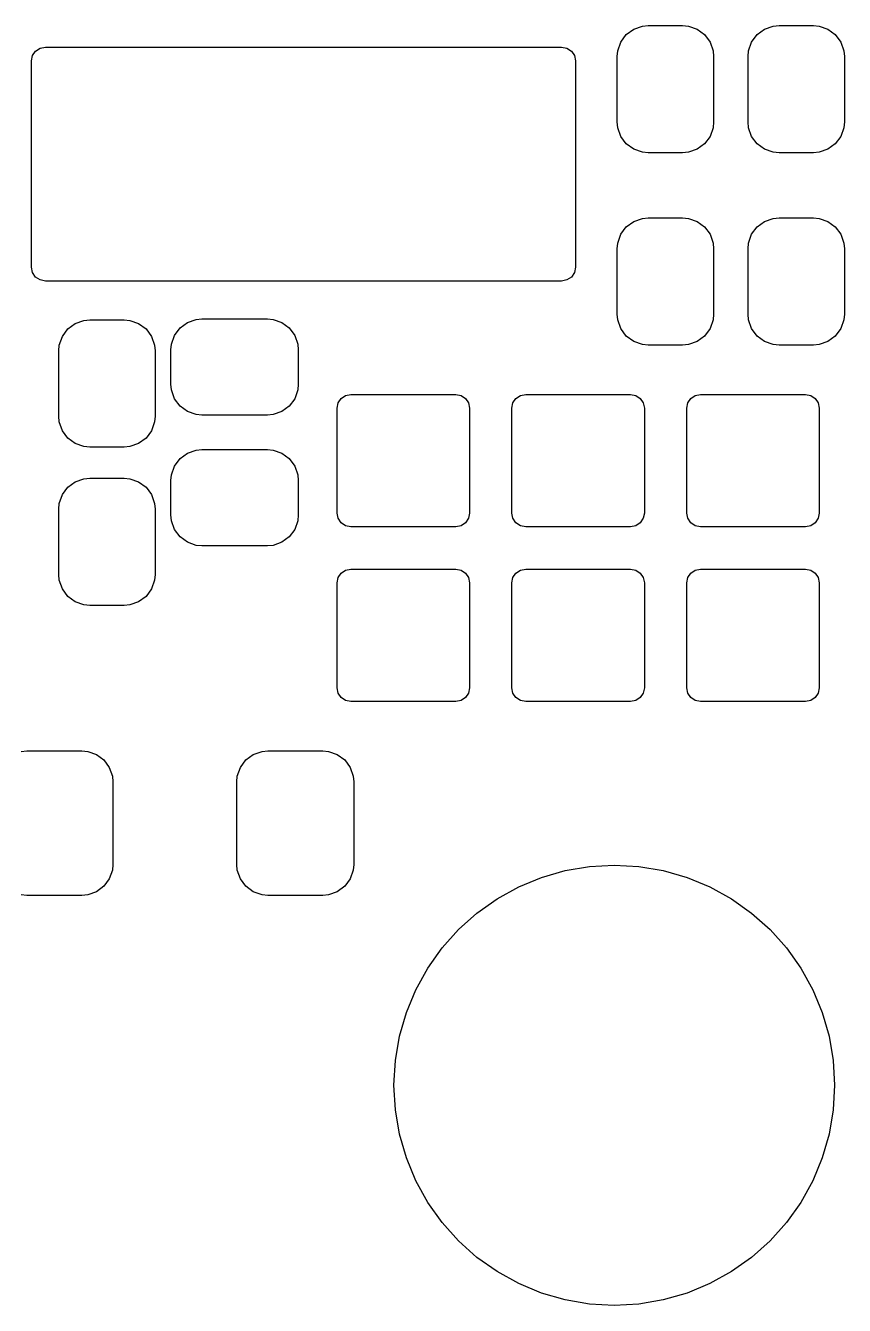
# Model space of a CAD drawing. Extents: x 0.17 to 2.02, y 0.27 to 1.74.
# Drawn here: x 1.555 to 2.023, y 0.274 to 1.006 of the extents above; entities that cross this region are included whole.
import ezdxf

# ---------------------------------------------------------------- set-up
doc = ezdxf.new("R2010")
doc.units = 0
doc.header["$MEASUREMENT"] = 0
doc.layers.add('BLACK', color=7, linetype='CONTINUOUS')

msp = doc.modelspace()

# ---------------------------------------------------------------- linework, layer by layer
at = {"layer": 'BLACK', "linetype": 'CONTINUOUS'}
for p, q in [((1.89823, 1.00123), (1.90248, 1.00436)), ((1.90248, 1.00436), (1.90746, 1.00611)), ((1.90746, 1.00611), (1.91076, 1.00642)), ((1.91076, 1.00642), (1.93044, 1.00642)), ((1.93044, 1.00642), (1.93373, 1.00611)), ((1.93373, 1.00611), (1.93872, 1.00436)), ((1.93872, 1.00436), (1.94297, 1.00123)), ((1.97303, 1.00123), (1.97728, 1.00436)), ((1.97728, 1.00436), (1.98227, 1.00611)), ((1.98227, 1.00611), (1.98556, 1.00642)), ((1.98556, 1.00642), (2.00524, 1.00642)), ((2.00524, 1.00642), (2.00854, 1.00611)), ((2.00854, 1.00611), (2.01352, 1.00436)), ((2.01352, 1.00436), (2.01777, 1.00123)), ((1.89335, 0.991994), (1.89509, 0.996979)), ((1.89509, 0.996979), (1.89823, 1.00123)), ((1.94297, 1.00123), (1.9461, 0.996979)), ((1.9461, 0.996979), (1.94785, 0.991994)), ((1.96815, 0.991994), (1.9699, 0.996979)), ((1.9699, 0.996979), (1.97303, 1.00123)), ((2.01777, 1.00123), (2.02091, 0.996979)), ((2.02091, 0.996979), (2.02265, 0.991994)), ((1.55807, 0.98622), (1.55867, 0.989234)), ((1.55867, 0.989234), (1.56038, 0.991788)), ((1.56038, 0.991788), (1.56293, 0.993495)), ((1.56293, 0.993495), (1.56594, 0.994094)), ((1.56594, 0.994094), (1.86122, 0.994094)), ((1.86122, 0.994094), (1.86423, 0.993495)), ((1.86423, 0.993495), (1.86679, 0.991788)), ((1.86679, 0.991788), (1.8685, 0.989234)), ((1.8685, 0.989234), (1.86909, 0.98622)), ((1.89304, 0.988701), (1.89335, 0.991994)), ((1.94785, 0.991994), (1.94816, 0.988701)), ((1.96784, 0.988701), (1.96815, 0.991994)), ((2.02265, 0.991994), (2.02296, 0.988701)), ((1.55807, 0.86811), (1.55807, 0.98622)), ((1.86909, 0.98622), (1.86909, 0.86811)), ((1.89304, 0.951299), (1.89304, 0.988701)), ((1.94816, 0.988701), (1.94816, 0.951299)), ((1.96784, 0.951299), (1.96784, 0.988701)), ((2.02296, 0.988701), (2.02296, 0.951299)), ((1.89335, 0.948006), (1.89304, 0.951299)), ((1.89509, 0.943021), (1.89335, 0.948006)), ((1.94785, 0.948006), (1.9461, 0.943021)), ((1.94816, 0.951299), (1.94785, 0.948006)), ((1.96815, 0.948006), (1.96784, 0.951299)), ((1.9699, 0.943021), (1.96815, 0.948006)), ((2.02265, 0.948006), (2.02091, 0.943021)), ((2.02296, 0.951299), (2.02265, 0.948006)), ((1.89823, 0.938772), (1.89509, 0.943021)), ((1.90248, 0.935636), (1.89823, 0.938772)), ((1.94297, 0.938772), (1.93872, 0.935636)), ((1.9461, 0.943021), (1.94297, 0.938772)), ((1.97303, 0.938772), (1.9699, 0.943021)), ((1.97728, 0.935636), (1.97303, 0.938772)), ((2.01777, 0.938772), (2.01352, 0.935636)), ((2.02091, 0.943021), (2.01777, 0.938772)), ((1.90746, 0.933892), (1.90248, 0.935636)), ((1.91076, 0.933583), (1.90746, 0.933892)), ((1.93044, 0.933583), (1.91076, 0.933583)), ((1.93373, 0.933892), (1.93044, 0.933583)), ((1.93872, 0.935636), (1.93373, 0.933892)), ((1.98227, 0.933892), (1.97728, 0.935636)), ((1.98556, 0.933583), (1.98227, 0.933892)), ((2.00524, 0.933583), (1.98556, 0.933583)), ((2.00854, 0.933892), (2.00524, 0.933583)), ((2.01352, 0.935636), (2.00854, 0.933892)), ((1.89823, 0.891228), (1.90248, 0.894364)), ((1.90248, 0.894364), (1.90746, 0.896108)), ((1.90746, 0.896108), (1.91076, 0.896417)), ((1.91076, 0.896417), (1.93044, 0.896417)), ((1.93044, 0.896417), (1.93373, 0.896108)), ((1.93373, 0.896108), (1.93872, 0.894364)), ((1.93872, 0.894364), (1.94297, 0.891228)), ((1.97303, 0.891228), (1.97728, 0.894364)), ((1.97728, 0.894364), (1.98227, 0.896108)), ((1.98227, 0.896108), (1.98556, 0.896417)), ((1.98556, 0.896417), (2.00524, 0.896417)), ((2.00524, 0.896417), (2.00854, 0.896108)), ((2.00854, 0.896108), (2.01352, 0.894364)), ((2.01352, 0.894364), (2.01777, 0.891228)), ((1.89335, 0.881994), (1.89509, 0.886979)), ((1.89509, 0.886979), (1.89823, 0.891228)), ((1.94297, 0.891228), (1.9461, 0.886979)), ((1.9461, 0.886979), (1.94785, 0.881994)), ((1.96815, 0.881994), (1.9699, 0.886979)), ((1.9699, 0.886979), (1.97303, 0.891228)), ((2.01777, 0.891228), (2.02091, 0.886979)), ((2.02091, 0.886979), (2.02265, 0.881994)), ((1.89304, 0.878701), (1.89335, 0.881994)), ((1.94785, 0.881994), (1.94816, 0.878701)), ((1.96784, 0.878701), (1.96815, 0.881994)), ((2.02265, 0.881994), (2.02296, 0.878701)), ((1.89304, 0.841299), (1.89304, 0.878701)), ((1.94816, 0.878701), (1.94816, 0.841299)), ((1.96784, 0.841299), (1.96784, 0.878701)), ((2.02296, 0.878701), (2.02296, 0.841299)), ((1.55867, 0.865097), (1.55807, 0.86811)), ((1.56038, 0.862542), (1.55867, 0.865097)), ((1.8685, 0.865097), (1.86679, 0.862542)), ((1.86909, 0.86811), (1.8685, 0.865097)), ((1.56293, 0.860836), (1.56038, 0.862542)), ((1.56594, 0.860236), (1.56293, 0.860836)), ((1.86122, 0.860236), (1.56594, 0.860236)), ((1.86423, 0.860836), (1.86122, 0.860236)), ((1.86679, 0.862542), (1.86423, 0.860836)), ((1.57881, 0.832803), (1.58306, 0.835939)), ((1.58306, 0.835939), (1.58804, 0.837683)), ((1.58804, 0.837683), (1.59134, 0.837992)), ((1.59134, 0.837992), (1.61102, 0.837992)), ((1.61102, 0.837992), (1.61432, 0.837683)), ((1.61432, 0.837683), (1.6193, 0.835939)), ((1.6193, 0.835939), (1.62355, 0.832803)), ((1.64298, 0.833394), (1.64723, 0.83653)), ((1.64723, 0.83653), (1.65222, 0.838274)), ((1.65222, 0.838274), (1.65551, 0.838583)), ((1.65551, 0.838583), (1.69291, 0.838583)), ((1.69291, 0.838583), (1.69621, 0.838274)), ((1.69621, 0.838274), (1.70119, 0.83653)), ((1.70119, 0.83653), (1.70544, 0.833394)), ((1.89335, 0.838006), (1.89304, 0.841299)), ((1.89509, 0.833021), (1.89335, 0.838006)), ((1.94785, 0.838006), (1.9461, 0.833021)), ((1.94816, 0.841299), (1.94785, 0.838006)), ((1.96815, 0.838006), (1.96784, 0.841299)), ((1.9699, 0.833021), (1.96815, 0.838006)), ((2.02265, 0.838006), (2.02091, 0.833021)), ((2.02296, 0.841299), (2.02265, 0.838006)), ((1.57393, 0.823569), (1.57568, 0.828554)), ((1.57568, 0.828554), (1.57881, 0.832803)), ((1.62355, 0.832803), (1.62669, 0.828554)), ((1.62669, 0.828554), (1.62843, 0.823569)), ((1.6381, 0.82416), (1.63985, 0.829145)), ((1.63985, 0.829145), (1.64298, 0.833394)), ((1.70544, 0.833394), (1.70858, 0.829145)), ((1.70858, 0.829145), (1.71032, 0.82416)), ((1.89823, 0.828772), (1.89509, 0.833021)), ((1.90248, 0.825636), (1.89823, 0.828772)), ((1.94297, 0.828772), (1.93872, 0.825636)), ((1.9461, 0.833021), (1.94297, 0.828772)), ((1.97303, 0.828772), (1.9699, 0.833021)), ((1.97728, 0.825636), (1.97303, 0.828772)), ((2.01777, 0.828772), (2.01352, 0.825636)), ((2.02091, 0.833021), (2.01777, 0.828772)), ((1.57362, 0.820276), (1.57393, 0.823569)), ((1.62843, 0.823569), (1.62874, 0.820276)), ((1.6378, 0.820866), (1.6381, 0.82416)), ((1.6378, 0.801181), (1.6378, 0.820866)), ((1.71032, 0.82416), (1.71063, 0.820866)), ((1.71063, 0.820866), (1.71063, 0.801181)), ((1.90746, 0.823892), (1.90248, 0.825636)), ((1.91076, 0.823583), (1.90746, 0.823892)), ((1.93044, 0.823583), (1.91076, 0.823583)), ((1.93373, 0.823892), (1.93044, 0.823583)), ((1.93872, 0.825636), (1.93373, 0.823892)), ((1.98227, 0.823892), (1.97728, 0.825636)), ((1.98556, 0.823583), (1.98227, 0.823892)), ((2.00524, 0.823583), (1.98556, 0.823583)), ((2.00854, 0.823892), (2.00524, 0.823583)), ((2.01352, 0.825636), (2.00854, 0.823892)), ((1.57362, 0.782874), (1.57362, 0.820276)), ((1.62874, 0.820276), (1.62874, 0.782874)), ((1.6381, 0.797887), (1.6378, 0.801181)), ((1.71063, 0.801181), (1.71032, 0.797887)), ((1.63985, 0.792903), (1.6381, 0.797887)), ((1.64298, 0.788654), (1.63985, 0.792903)), ((1.70858, 0.792903), (1.70544, 0.788654)), ((1.71032, 0.797887), (1.70858, 0.792903)), ((1.73339, 0.790494), (1.7351, 0.793048)), ((1.7351, 0.793048), (1.73766, 0.794755)), ((1.73766, 0.794755), (1.74067, 0.795354)), ((1.74067, 0.795354), (1.80067, 0.795354)), ((1.80067, 0.795354), (1.80368, 0.794755)), ((1.80368, 0.794755), (1.80624, 0.793048)), ((1.80624, 0.793048), (1.80794, 0.790494)), ((1.83339, 0.790494), (1.8351, 0.793048)), ((1.8351, 0.793048), (1.83766, 0.794755)), ((1.83766, 0.794755), (1.84067, 0.795354)), ((1.84067, 0.795354), (1.90067, 0.795354)), ((1.90067, 0.795354), (1.90368, 0.794755)), ((1.90368, 0.794755), (1.90624, 0.793048)), ((1.90624, 0.793048), (1.90794, 0.790494)), ((1.93339, 0.790494), (1.9351, 0.793048)), ((1.9351, 0.793048), (1.93766, 0.794755)), ((1.93766, 0.794755), (1.94067, 0.795354)), ((1.94067, 0.795354), (2.00067, 0.795354)), ((2.00067, 0.795354), (2.00368, 0.794755)), ((2.00368, 0.794755), (2.00624, 0.793048)), ((2.00624, 0.793048), (2.00794, 0.790494)), ((1.64723, 0.785518), (1.64298, 0.788654)), ((1.65222, 0.783773), (1.64723, 0.785518)), ((1.65551, 0.783465), (1.65222, 0.783773)), ((1.69621, 0.783773), (1.69291, 0.783465)), ((1.70119, 0.785518), (1.69621, 0.783773)), ((1.70544, 0.788654), (1.70119, 0.785518)), ((1.7328, 0.78748), (1.73339, 0.790494)), ((1.7328, 0.72748), (1.7328, 0.78748)), ((1.80794, 0.790494), (1.80854, 0.78748)), ((1.80854, 0.78748), (1.80854, 0.72748)), ((1.8328, 0.78748), (1.83339, 0.790494)), ((1.8328, 0.72748), (1.8328, 0.78748)), ((1.90794, 0.790494), (1.90854, 0.78748)), ((1.90854, 0.78748), (1.90854, 0.72748)), ((1.9328, 0.78748), (1.93339, 0.790494)), ((1.9328, 0.72748), (1.9328, 0.78748)), ((2.00794, 0.790494), (2.00854, 0.78748)), ((2.00854, 0.78748), (2.00854, 0.72748)), ((1.57393, 0.77958), (1.57362, 0.782874)), ((1.57568, 0.774596), (1.57393, 0.77958)), ((1.62843, 0.77958), (1.62669, 0.774596)), ((1.62874, 0.782874), (1.62843, 0.77958)), ((1.69291, 0.783465), (1.65551, 0.783465)), ((1.57881, 0.770347), (1.57568, 0.774596)), ((1.58306, 0.767211), (1.57881, 0.770347)), ((1.62355, 0.770347), (1.6193, 0.767211)), ((1.62669, 0.774596), (1.62355, 0.770347)), ((1.58804, 0.765466), (1.58306, 0.767211)), ((1.59134, 0.765157), (1.58804, 0.765466)), ((1.61102, 0.765157), (1.59134, 0.765157)), ((1.61432, 0.765466), (1.61102, 0.765157)), ((1.6193, 0.767211), (1.61432, 0.765466)), ((1.64298, 0.75859), (1.64723, 0.761726)), ((1.64723, 0.761726), (1.65222, 0.763471)), ((1.65222, 0.763471), (1.65551, 0.76378)), ((1.65551, 0.76378), (1.69291, 0.76378)), ((1.69291, 0.76378), (1.69621, 0.763471)), ((1.69621, 0.763471), (1.70119, 0.761726)), ((1.70119, 0.761726), (1.70544, 0.75859)), ((1.63985, 0.754341), (1.64298, 0.75859)), ((1.70544, 0.75859), (1.70858, 0.754341)), ((1.58306, 0.745388), (1.58804, 0.747132)), ((1.58804, 0.747132), (1.59134, 0.747441)), ((1.59134, 0.747441), (1.61102, 0.747441)), ((1.61102, 0.747441), (1.61432, 0.747132)), ((1.61432, 0.747132), (1.6193, 0.745388)), ((1.6378, 0.746063), (1.6381, 0.749357)), ((1.6381, 0.749357), (1.63985, 0.754341)), ((1.70858, 0.754341), (1.71032, 0.749357)), ((1.71032, 0.749357), (1.71063, 0.746063)), ((1.57568, 0.738003), (1.57881, 0.742252)), ((1.57881, 0.742252), (1.58306, 0.745388)), ((1.6193, 0.745388), (1.62355, 0.742252)), ((1.62355, 0.742252), (1.62669, 0.738003)), ((1.6378, 0.726378), (1.6378, 0.746063)), ((1.71063, 0.746063), (1.71063, 0.726378)), ((1.57362, 0.729724), (1.57393, 0.733018)), ((1.57393, 0.733018), (1.57568, 0.738003)), ((1.62669, 0.738003), (1.62843, 0.733018)), ((1.62843, 0.733018), (1.62874, 0.729724)), ((1.57362, 0.692323), (1.57362, 0.729724)), ((1.62874, 0.729724), (1.62874, 0.692323)), ((1.6381, 0.723084), (1.6378, 0.726378)), ((1.71063, 0.726378), (1.71032, 0.723084)), ((1.73339, 0.724467), (1.7328, 0.72748)), ((1.80854, 0.72748), (1.80794, 0.724467)), ((1.83339, 0.724467), (1.8328, 0.72748)), ((1.90854, 0.72748), (1.90794, 0.724467)), ((1.93339, 0.724467), (1.9328, 0.72748)), ((2.00854, 0.72748), (2.00794, 0.724467)), ((1.63985, 0.7181), (1.6381, 0.723084)), ((1.64298, 0.71385), (1.63985, 0.7181)), ((1.70858, 0.7181), (1.70544, 0.71385)), ((1.71032, 0.723084), (1.70858, 0.7181)), ((1.7351, 0.721913), (1.73339, 0.724467)), ((1.73766, 0.720206), (1.7351, 0.721913)), ((1.74067, 0.719606), (1.73766, 0.720206)), ((1.80067, 0.719606), (1.74067, 0.719606)), ((1.80368, 0.720206), (1.80067, 0.719606)), ((1.80624, 0.721913), (1.80368, 0.720206)), ((1.80794, 0.724467), (1.80624, 0.721913)), ((1.8351, 0.721913), (1.83339, 0.724467)), ((1.83766, 0.720206), (1.8351, 0.721913)), ((1.84067, 0.719606), (1.83766, 0.720206)), ((1.90067, 0.719606), (1.84067, 0.719606)), ((1.90368, 0.720206), (1.90067, 0.719606)), ((1.90624, 0.721913), (1.90368, 0.720206)), ((1.90794, 0.724467), (1.90624, 0.721913)), ((1.9351, 0.721913), (1.93339, 0.724467)), ((1.93766, 0.720206), (1.9351, 0.721913)), ((1.94067, 0.719606), (1.93766, 0.720206)), ((2.00067, 0.719606), (1.94067, 0.719606)), ((2.00368, 0.720206), (2.00067, 0.719606)), ((2.00624, 0.721913), (2.00368, 0.720206)), ((2.00794, 0.724467), (2.00624, 0.721913)), ((1.64723, 0.710714), (1.64298, 0.71385)), ((1.65222, 0.70897), (1.64723, 0.710714)), ((1.70119, 0.710714), (1.69621, 0.70897)), ((1.70544, 0.71385), (1.70119, 0.710714)), ((1.65551, 0.708661), (1.65222, 0.70897)), ((1.69291, 0.708661), (1.65551, 0.708661)), ((1.69621, 0.70897), (1.69291, 0.708661)), ((1.57393, 0.689029), (1.57362, 0.692323)), ((1.57568, 0.684044), (1.57393, 0.689029)), ((1.62843, 0.689029), (1.62669, 0.684044)), ((1.62874, 0.692323), (1.62843, 0.689029)), ((1.7328, 0.68748), (1.73339, 0.690494)), ((1.73339, 0.690494), (1.7351, 0.693048)), ((1.7351, 0.693048), (1.73766, 0.694755)), ((1.73766, 0.694755), (1.74067, 0.695354)), ((1.74067, 0.695354), (1.80067, 0.695354)), ((1.80067, 0.695354), (1.80368, 0.694755)), ((1.80368, 0.694755), (1.80624, 0.693048)), ((1.80624, 0.693048), (1.80794, 0.690494)), ((1.80794, 0.690494), (1.80854, 0.68748)), ((1.8328, 0.68748), (1.83339, 0.690494)), ((1.83339, 0.690494), (1.8351, 0.693048)), ((1.8351, 0.693048), (1.83766, 0.694755)), ((1.83766, 0.694755), (1.84067, 0.695354)), ((1.84067, 0.695354), (1.90067, 0.695354)), ((1.90067, 0.695354), (1.90368, 0.694755)), ((1.90368, 0.694755), (1.90624, 0.693048)), ((1.90624, 0.693048), (1.90794, 0.690494)), ((1.90794, 0.690494), (1.90854, 0.68748)), ((1.9328, 0.68748), (1.93339, 0.690494)), ((1.93339, 0.690494), (1.9351, 0.693048)), ((1.9351, 0.693048), (1.93766, 0.694755)), ((1.93766, 0.694755), (1.94067, 0.695354)), ((1.94067, 0.695354), (2.00067, 0.695354)), ((2.00067, 0.695354), (2.00368, 0.694755)), ((2.00368, 0.694755), (2.00624, 0.693048)), ((2.00624, 0.693048), (2.00794, 0.690494)), ((2.00794, 0.690494), (2.00854, 0.68748)), ((1.57881, 0.679795), (1.57568, 0.684044)), ((1.62669, 0.684044), (1.62355, 0.679795)), ((1.7328, 0.62748), (1.7328, 0.68748)), ((1.80854, 0.68748), (1.80854, 0.62748)), ((1.8328, 0.62748), (1.8328, 0.68748)), ((1.90854, 0.68748), (1.90854, 0.62748)), ((1.9328, 0.62748), (1.9328, 0.68748)), ((2.00854, 0.68748), (2.00854, 0.62748)), ((1.58306, 0.676659), (1.57881, 0.679795)), ((1.58804, 0.674915), (1.58306, 0.676659)), ((1.59134, 0.674606), (1.58804, 0.674915)), ((1.61102, 0.674606), (1.59134, 0.674606)), ((1.61432, 0.674915), (1.61102, 0.674606)), ((1.6193, 0.676659), (1.61432, 0.674915)), ((1.62355, 0.679795), (1.6193, 0.676659)), ((1.73339, 0.624467), (1.7328, 0.62748)), ((1.7351, 0.621913), (1.73339, 0.624467)), ((1.80794, 0.624467), (1.80624, 0.621913)), ((1.80854, 0.62748), (1.80794, 0.624467)), ((1.83339, 0.624467), (1.8328, 0.62748)), ((1.8351, 0.621913), (1.83339, 0.624467)), ((1.90794, 0.624467), (1.90624, 0.621913)), ((1.90854, 0.62748), (1.90794, 0.624467)), ((1.93339, 0.624467), (1.9328, 0.62748)), ((1.9351, 0.621913), (1.93339, 0.624467)), ((2.00794, 0.624467), (2.00624, 0.621913)), ((2.00854, 0.62748), (2.00794, 0.624467)), ((1.73766, 0.620206), (1.7351, 0.621913)), ((1.74067, 0.619606), (1.73766, 0.620206)), ((1.80067, 0.619606), (1.74067, 0.619606)), ((1.80368, 0.620206), (1.80067, 0.619606)), ((1.80624, 0.621913), (1.80368, 0.620206)), ((1.83766, 0.620206), (1.8351, 0.621913)), ((1.84067, 0.619606), (1.83766, 0.620206)), ((1.90067, 0.619606), (1.84067, 0.619606)), ((1.90368, 0.620206), (1.90067, 0.619606)), ((1.90624, 0.621913), (1.90368, 0.620206)), ((1.93766, 0.620206), (1.9351, 0.621913)), ((1.94067, 0.619606), (1.93766, 0.620206)), ((2.00067, 0.619606), (1.94067, 0.619606)), ((2.00368, 0.620206), (2.00067, 0.619606)), ((2.00624, 0.621913), (2.00368, 0.620206)), ((1.55206, 0.59103), (1.55535, 0.591339)), ((1.55535, 0.591339), (1.58685, 0.591339)), ((1.58685, 0.591339), (1.59014, 0.59103)), ((1.59014, 0.59103), (1.59513, 0.589286)), ((1.59513, 0.589286), (1.59938, 0.58615)), ((1.59938, 0.58615), (1.60251, 0.5819)), ((1.67749, 0.5819), (1.68062, 0.58615)), ((1.68062, 0.58615), (1.68487, 0.589286)), ((1.68487, 0.589286), (1.68986, 0.59103)), ((1.68986, 0.59103), (1.69315, 0.591339)), ((1.69315, 0.591339), (1.72465, 0.591339)), ((1.72465, 0.591339), (1.72794, 0.59103)), ((1.72794, 0.59103), (1.73292, 0.589286)), ((1.73292, 0.589286), (1.73717, 0.58615)), ((1.73717, 0.58615), (1.74031, 0.5819)), ((1.60251, 0.5819), (1.60426, 0.576916)), ((1.67574, 0.576916), (1.67749, 0.5819)), ((1.74031, 0.5819), (1.74205, 0.576916)), ((1.60426, 0.576916), (1.60457, 0.573622)), ((1.60457, 0.573622), (1.60457, 0.526378)), ((1.67543, 0.573622), (1.67574, 0.576916)), ((1.67543, 0.526378), (1.67543, 0.573622)), ((1.74205, 0.576916), (1.74236, 0.573622)), ((1.74236, 0.573622), (1.74236, 0.526378)), ((1.60426, 0.523084), (1.60251, 0.5181)), ((1.60457, 0.526378), (1.60426, 0.523084)), ((1.67574, 0.523084), (1.67543, 0.526378)), ((1.67749, 0.5181), (1.67574, 0.523084)), ((1.74205, 0.523084), (1.74031, 0.5181)), ((1.74236, 0.526378), (1.74205, 0.523084)), ((1.84973, 0.518914), (1.8633, 0.522826)), ((1.8633, 0.522826), (1.87723, 0.525192)), ((1.87723, 0.525192), (1.89134, 0.525984)), ((1.89134, 0.525984), (1.90544, 0.525192)), ((1.90544, 0.525192), (1.91937, 0.522826)), ((1.91937, 0.522826), (1.93295, 0.518914)), ((1.59938, 0.51385), (1.59513, 0.510714)), ((1.60251, 0.5181), (1.59938, 0.51385)), ((1.68062, 0.51385), (1.67749, 0.5181)), ((1.68487, 0.510714), (1.68062, 0.51385)), ((1.73717, 0.51385), (1.73292, 0.510714)), ((1.74031, 0.5181), (1.73717, 0.51385)), ((1.82431, 0.506674), (1.83668, 0.513508)), ((1.83668, 0.513508), (1.84973, 0.518914)), ((1.93295, 0.518914), (1.946, 0.513508)), ((1.946, 0.513508), (1.95837, 0.506674)), ((1.55535, 0.508661), (1.55206, 0.50897)), ((1.58685, 0.508661), (1.55535, 0.508661)), ((1.59014, 0.50897), (1.58685, 0.508661)), ((1.59513, 0.510714), (1.59014, 0.50897)), ((1.68986, 0.50897), (1.68487, 0.510714)), ((1.69315, 0.508661), (1.68986, 0.50897)), ((1.72465, 0.508661), (1.69315, 0.508661)), ((1.72794, 0.50897), (1.72465, 0.508661)), ((1.73292, 0.510714), (1.72794, 0.50897)), ((1.81279, 0.498498), (1.82431, 0.506674)), ((1.95837, 0.506674), (1.96989, 0.498498)), ((1.80225, 0.489084), (1.81279, 0.498498)), ((1.96989, 0.498498), (1.98042, 0.489084)), ((1.79284, 0.47855), (1.80225, 0.489084)), ((1.98042, 0.489084), (1.98984, 0.47855)), ((1.78466, 0.467028), (1.79284, 0.47855)), ((1.98984, 0.47855), (1.99801, 0.467028)), ((1.77783, 0.454663), (1.78466, 0.467028)), ((1.99801, 0.467028), (2.00485, 0.454663)), ((1.77242, 0.44161), (1.77783, 0.454663)), ((2.00485, 0.454663), (2.01025, 0.44161)), ((1.76851, 0.428034), (1.77242, 0.44161)), ((2.01025, 0.44161), (2.01416, 0.428034)), ((1.76615, 0.414106), (1.76851, 0.428034)), ((2.01416, 0.428034), (2.01653, 0.414106)), ((1.76535, 0.4), (1.76615, 0.414106)), ((2.01653, 0.414106), (2.01732, 0.4)), ((1.76615, 0.385894), (1.76535, 0.4)), ((2.01732, 0.4), (2.01653, 0.385894)), ((1.76851, 0.371966), (1.76615, 0.385894)), ((2.01653, 0.385894), (2.01416, 0.371966)), ((1.77242, 0.35839), (1.76851, 0.371966)), ((2.01416, 0.371966), (2.01025, 0.35839)), ((1.77783, 0.345337), (1.77242, 0.35839)), ((2.01025, 0.35839), (2.00485, 0.345337)), ((1.78466, 0.332972), (1.77783, 0.345337)), ((2.00485, 0.345337), (1.99801, 0.332972)), ((1.79284, 0.32145), (1.78466, 0.332972)), ((1.99801, 0.332972), (1.98984, 0.32145)), ((1.80225, 0.310916), (1.79284, 0.32145)), ((1.98984, 0.32145), (1.98042, 0.310916)), ((1.81279, 0.301502), (1.80225, 0.310916)), ((1.98042, 0.310916), (1.96989, 0.301502)), ((1.82431, 0.293326), (1.81279, 0.301502)), ((1.96989, 0.301502), (1.95837, 0.293326)), ((1.83668, 0.286492), (1.82431, 0.293326)), ((1.95837, 0.293326), (1.946, 0.286492)), ((1.84973, 0.281086), (1.83668, 0.286492)), ((1.946, 0.286492), (1.93295, 0.281086)), ((1.8633, 0.277174), (1.84973, 0.281086)), ((1.93295, 0.281086), (1.91937, 0.277174)), ((1.87723, 0.274808), (1.8633, 0.277174)), ((1.89134, 0.274016), (1.87723, 0.274808)), ((1.90544, 0.274808), (1.89134, 0.274016)), ((1.91937, 0.277174), (1.90544, 0.274808))]:
    msp.add_line(p, q, dxfattribs=at)

doc.saveas('drawing.dxf')
